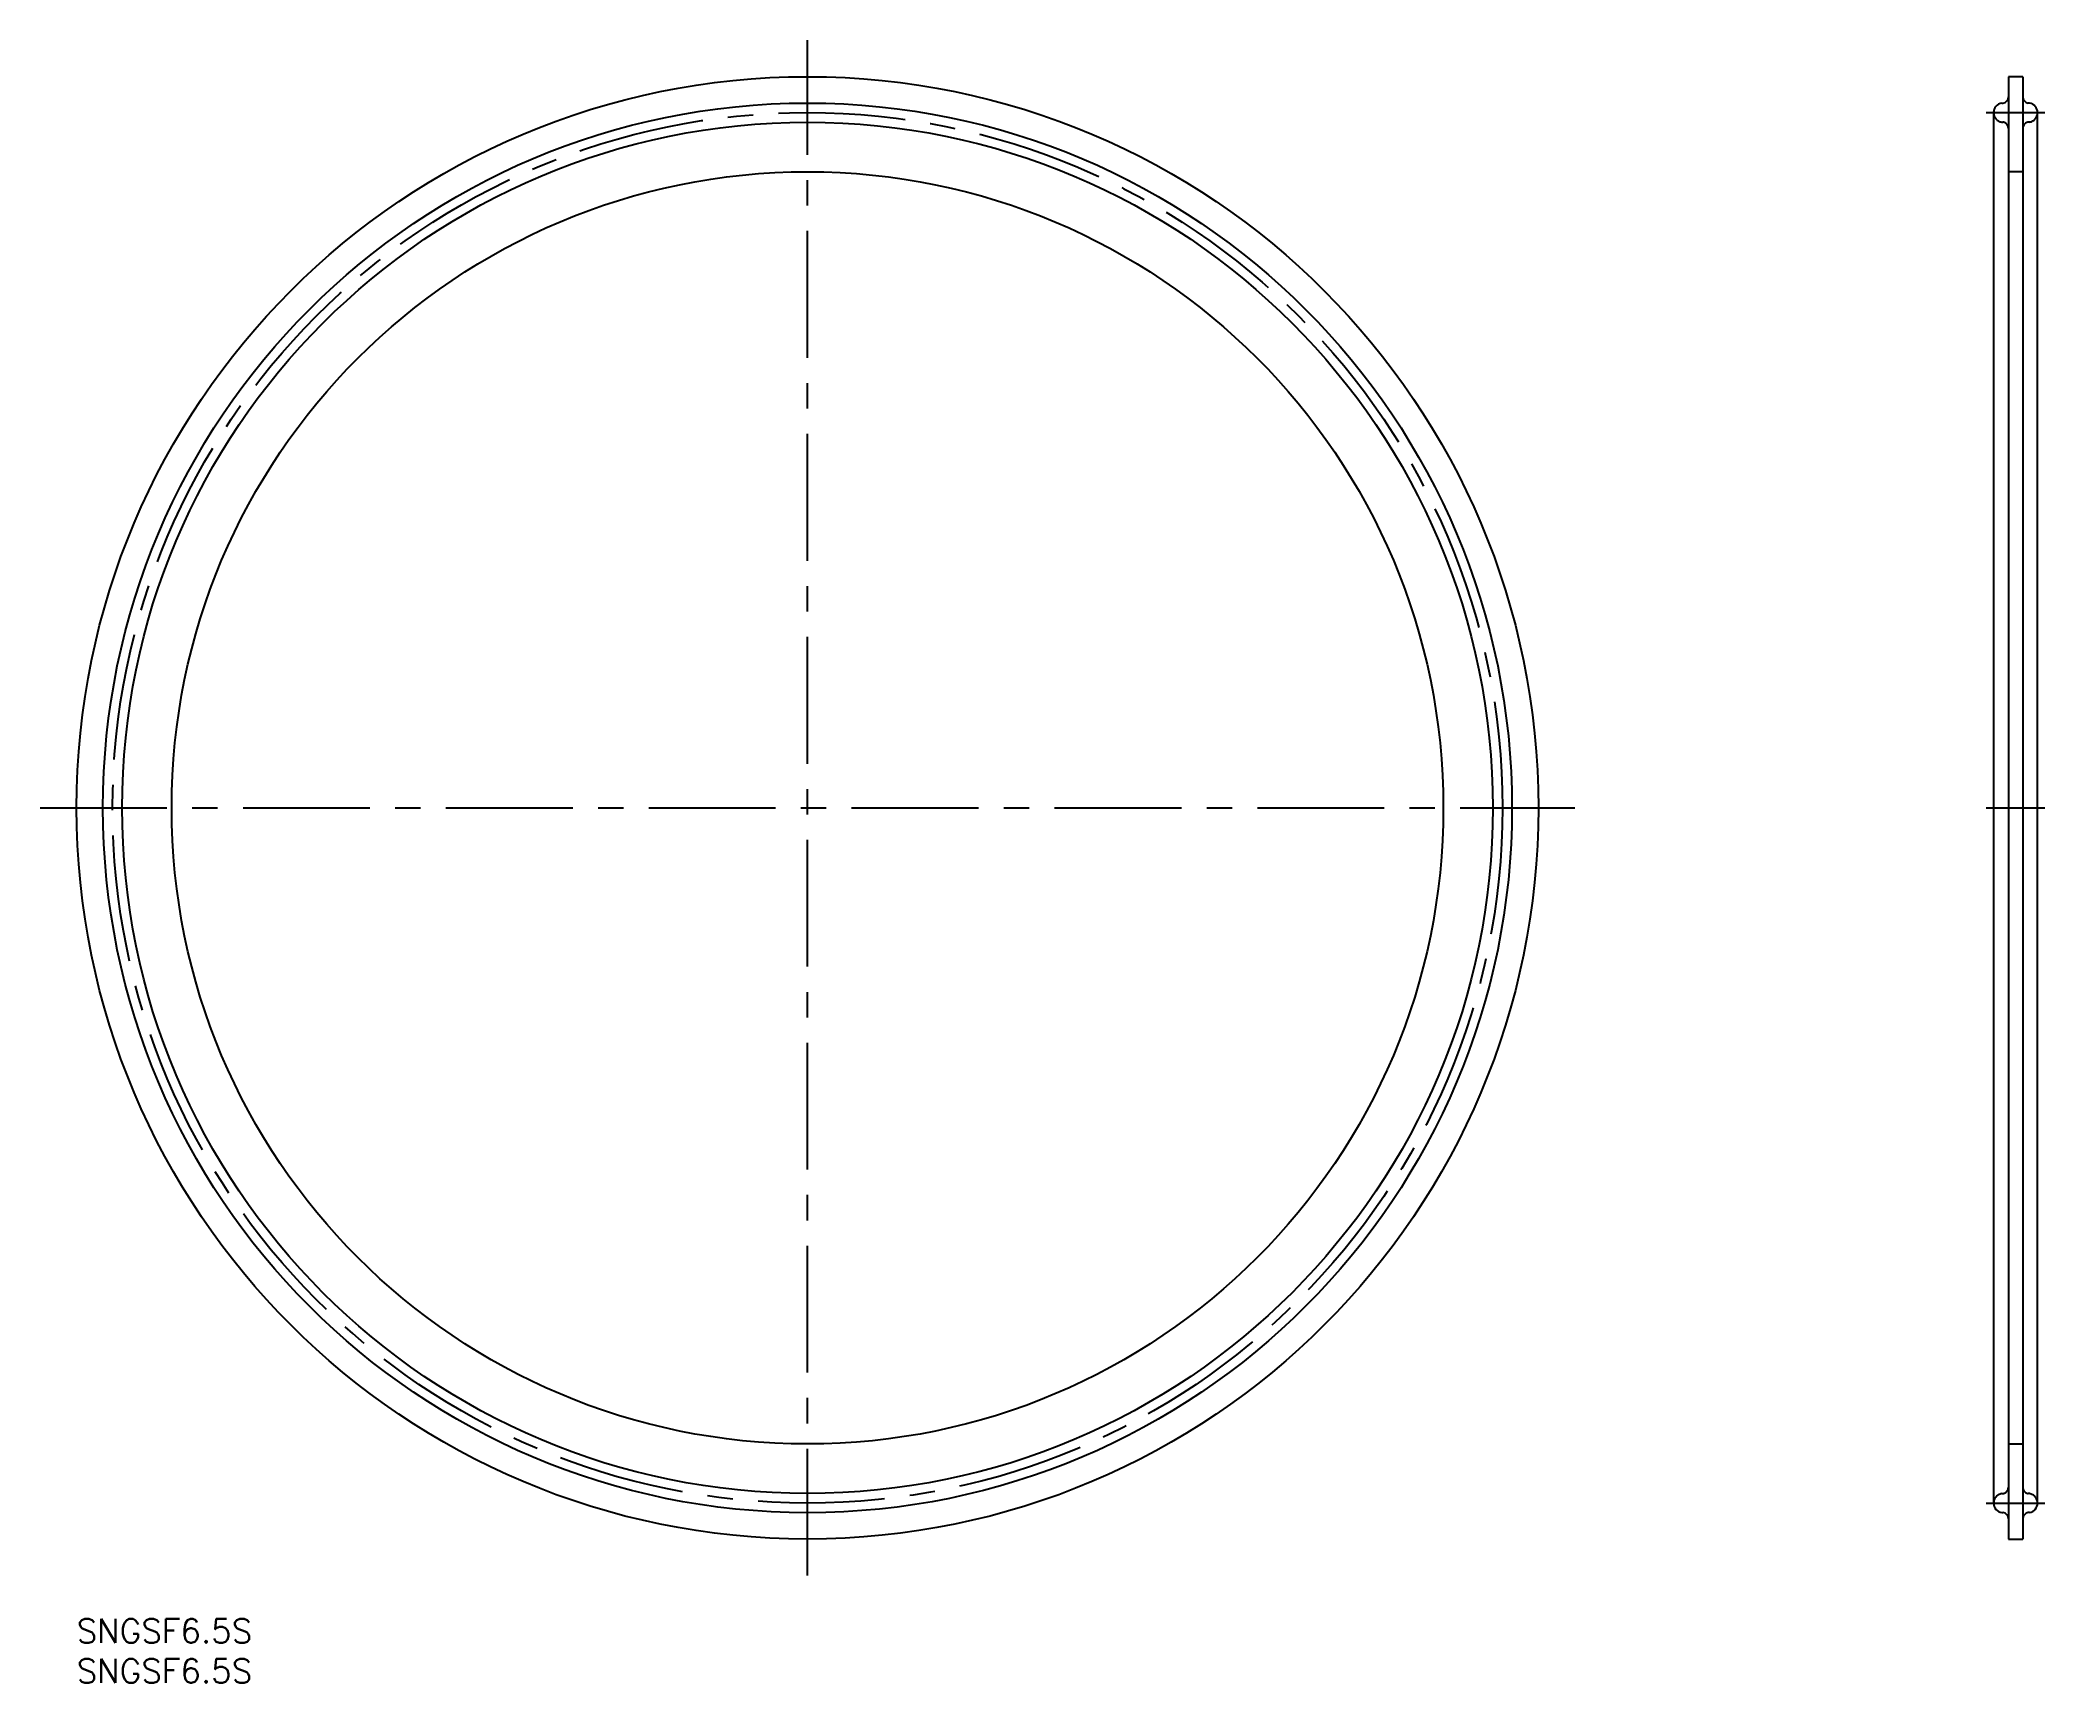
# Model space of a CAD drawing. Extents: x -5 to 246, y -8 to 198.
import ezdxf

# ---------------------------------------------------------------- set-up
doc = ezdxf.new("R2010")
doc.units = 0
doc.header["$LTSCALE"] = 0.5
doc.linetypes.add('CENTER', pattern=[50.8, 31.75, -6.35, 6.35, -6.35])
doc.linetypes.add('DASHED', pattern=[19.05, 12.7, -6.35])
for name, color, linetype in [('MSM_CENTER', 1, 'CENTER'), ('MSM_CONTINUOUS', 7, 'CONTINUOUS'), ('MSM_DASHED', 4, 'DASHED'), ('MSM_PART_NUMBER', 7, 'CONTINUOUS')]:
    doc.layers.add(name, color=color, linetype=linetype)
doc.styles.get("Standard").update_dxf_attribs({"font": 'txt.shx', "height": 3, "bigfont": 'bigfont.shx'})

msp = doc.modelspace()

# ---------------------------------------------------------------- linework, layer by layer
at = {"layer": 'MSM_CENTER'}
for p, q in [((91.5, 5.43), (91.5, 197.58)), ((239.08, 188.5), (246.42, 188.5)), ((-4.57, 101.5), (187.58, 101.5)), ((239.08, 101.5), (246.42, 101.5)), ((239.08, 14.5), (246.42, 14.5))]:
    msp.add_line(p, q, dxfattribs=at)
msp.add_circle((91.5, 101.5), 87, dxfattribs=at)
at = {"layer": 'MSM_CONTINUOUS'}
for p, q in [((243.65, 193), (241.85, 193)), ((241.85, 193), (241.85, 10)), ((243.65, 193), (243.65, 10)), ((240, 188.5), (240, 14.5)), ((241.02, 189.69), (241.17, 189.69)), ((244.48, 189.69), (244.33, 189.69)), ((245.5, 14.5), (245.5, 188.5)), ((241.02, 13.31), (241.17, 13.31)), ((244.48, 13.31), (244.33, 13.31)), ((241.85, 10), (243.65, 10))]:
    msp.add_line(p, q, dxfattribs=at)
for radius in [91.5, 88.2, 85.8, 79.6]:
    msp.add_circle((91.5, 101.5), radius, dxfattribs=at)
for centre, radius, start, end in [((241.2, 188.5), 1.2, 98.6269, 180), ((241.05, 190.48), 0.8, 278.6269, 0), ((244.45, 190.48), 0.8, 180, 261.3731), ((244.3, 188.5), 1.2, 0, 81.3731), ((241.2, 14.5), 1.2, 180, 261.3731), ((241.05, 12.52), 0.8, 360, 81.3731), ((244.45, 12.52), 0.8, 98.6269, 180), ((244.3, 14.5), 1.2, 278.6269, 360)]:
    msp.add_arc(centre, radius, start, end, dxfattribs=at)
at = {"layer": 'MSM_DASHED'}
for p, q in [((241.02, 187.31), (241.17, 187.31)), ((244.48, 187.31), (244.33, 187.31)), ((243.65, 181.1), (241.85, 181.1)), ((241.85, 21.9), (243.65, 21.9)), ((241.02, 15.69), (241.17, 15.69)), ((244.48, 15.69), (244.33, 15.69))]:
    msp.add_line(p, q, dxfattribs=at)
for centre, radius, start, end in [((241.2, 188.5), 1.2, 180, 261.3731), ((244.3, 188.5), 1.2, 278.6269, 360), ((241.05, 186.52), 0.8, 360, 81.3731), ((244.45, 186.52), 0.8, 98.6269, 180), ((241.2, 14.5), 1.2, 98.6269, 180), ((241.05, 16.48), 0.8, 278.6269, 0), ((244.45, 16.48), 0.8, 180, 261.3731), ((244.3, 14.5), 1.2, 0, 81.3731)]:
    msp.add_arc(centre, radius, start, end, dxfattribs=at)

# ---------------------------------------------------------------- texts
at = {"layer": 'MSM_PART_NUMBER'}
for p in [(0, -3), (0, -8)]:
    msp.add_text('SNGSF6.5S', height=3, dxfattribs=at).set_placement(p)

doc.saveas('drawing.dxf')
